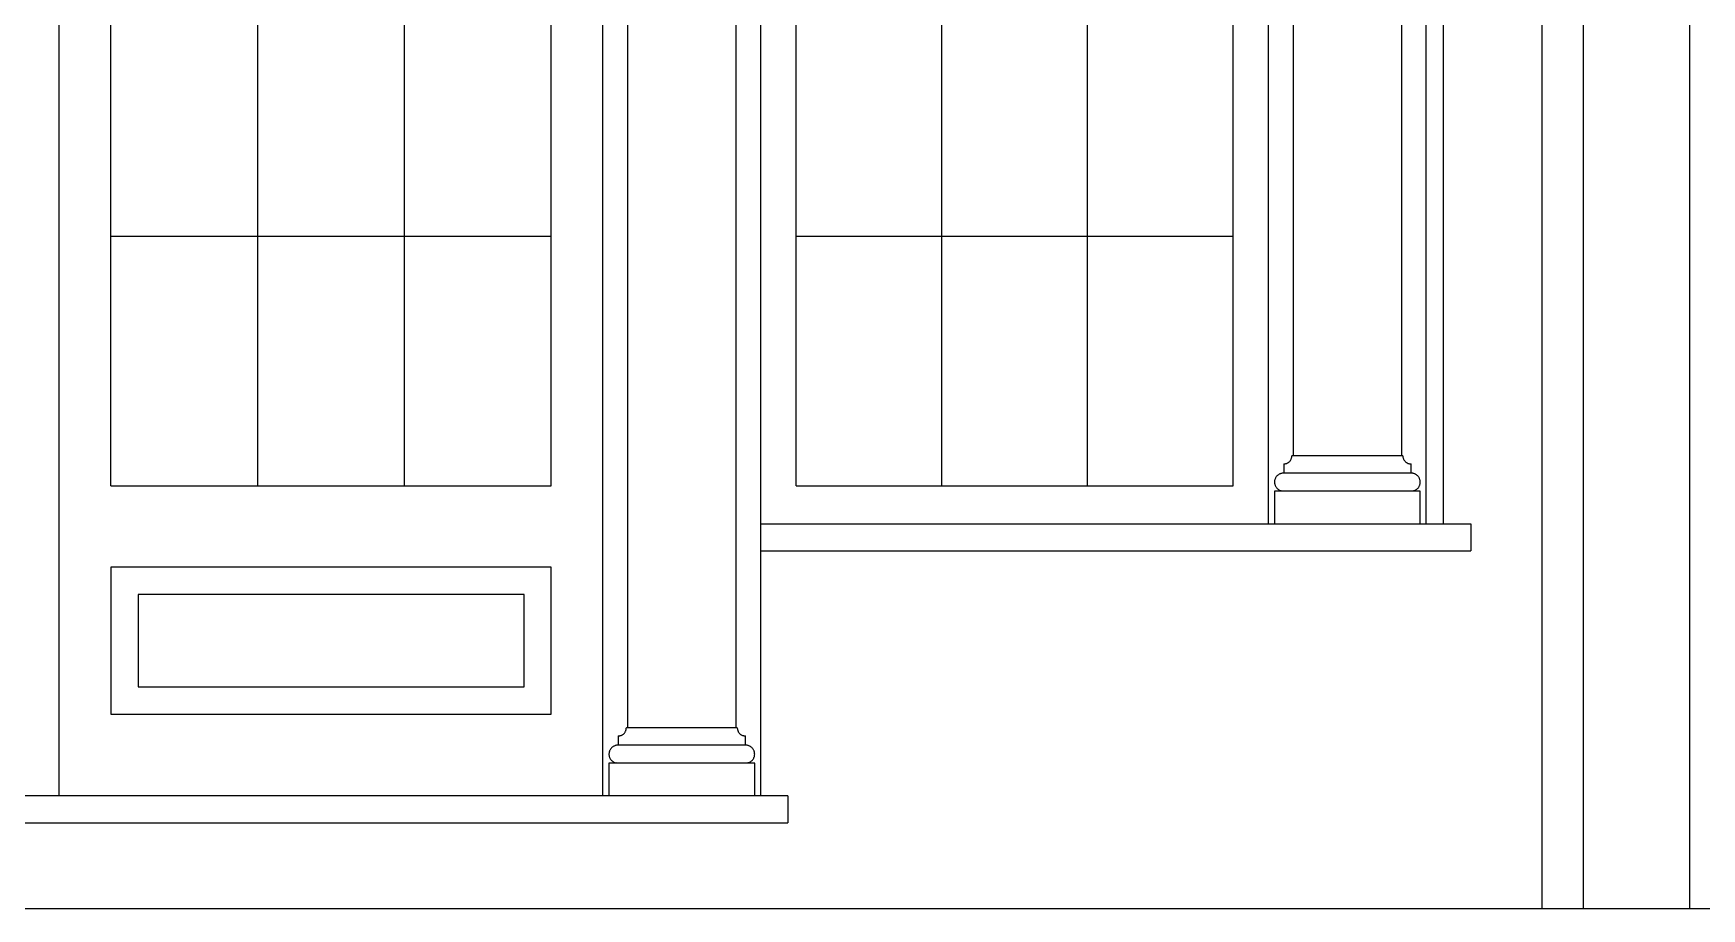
# Model space of a CAD drawing. Extents: x -71730 to 43516, y -8856 to 48457.
# Drawn here: x 2910 to 5978, y 3155 to 4764 of the extents above; entities that cross this region are included whole.
import ezdxf

# ---------------------------------------------------------------- set-up
doc = ezdxf.new("R2010")
doc.units = 0
doc.header["$MEASUREMENT"] = 0
doc.layers.get('0').update_dxf_attribs({"linetype": 'CONTINUOUS'})

msp = doc.modelspace()

# ---------------------------------------------------------------- linework, layer by layer
at = {"color": 95}
for p, q in [((2957.4, 3362.2), (2957.4, 5862.2)), ((3957.4, 3362.2), (3957.4, 5862.2)), ((4247.4, 3862.2), (4247.4, 5862.2)), ((5181.4, 3862.2), (5181.4, 5862.2)), ((5471.4, 3862.2), (5471.4, 5887.2)), ((5503.4, 3862.2), (5503.4, 5887.2)), ((5683.8, 5887.2), (5683.8, 3154.8)), ((5760, 5887.2), (5760, 3154.8)), ((5955.4, 5887.2), (5955.4, 3154.8)), ((4002.4, 5762.2), (4002.4, 3487.2)), ((4202.4, 3487.2), (4202.4, 5762.2)), ((5226.4, 5762.2), (5226.4, 3987.2)), ((5426.4, 3987.2), (5426.4, 5762.2)), ((3052.4, 4390.9), (3052.4, 4849.7)), ((3322.4, 4390.9), (3322.4, 4849.7)), ((3592.4, 4390.9), (3592.4, 4849.7)), ((3862.4, 4390.9), (3862.4, 4849.7)), ((4312.4, 4390.9), (4312.4, 4849.7)), ((4580.4, 4390.9), (4580.4, 4849.7)), ((4848.4, 4390.9), (4848.4, 4849.7)), ((5116.4, 4390.9), (5116.4, 4849.7)), ((3052.4, 3932.2), (3052.4, 4390.9)), ((3052.4, 4390.9), (3322.4, 4390.9)), ((3322.4, 3932.2), (3322.4, 4390.9)), ((3322.4, 4390.9), (3592.4, 4390.9)), ((3592.4, 3932.2), (3592.4, 4390.9)), ((3592.4, 4390.9), (3862.4, 4390.9)), ((3862.4, 3932.2), (3862.4, 4390.9)), ((4312.4, 4390.9), (4580.4, 4390.9)), ((4312.4, 3932.2), (4312.4, 4390.9)), ((4580.4, 3932.2), (4580.4, 4390.9)), ((4580.4, 4390.9), (4848.4, 4390.9)), ((4848.4, 3932.2), (4848.4, 4390.9)), ((4848.4, 4390.9), (5116.4, 4390.9)), ((5116.4, 3932.2), (5116.4, 4390.9)), ((5209.4, 3972.2), (5210.3, 3972.2)), ((5209.4, 3972.2), (5209.4, 3955.2)), ((5210.3, 3972.2), (5211.2, 3972.3)), ((5211.2, 3972.3), (5212.2, 3972.5)), ((5212.2, 3972.5), (5213.1, 3972.7)), ((5213.1, 3972.7), (5214, 3972.9)), ((5214, 3972.9), (5214.9, 3973.2)), ((5214.9, 3973.2), (5215.8, 3973.6)), ((5215.8, 3973.6), (5216.6, 3974)), ((5216.6, 3974), (5217.4, 3974.5)), ((5217.4, 3974.5), (5218.2, 3975.1)), ((5218.2, 3975.1), (5218.9, 3975.6)), ((5218.9, 3975.6), (5219.6, 3976.3)), ((5219.6, 3976.3), (5220.3, 3976.9)), ((5220.3, 3976.9), (5220.9, 3977.6)), ((5220.9, 3977.6), (5221.5, 3978.4)), ((5221.5, 3978.4), (5222, 3979.1)), ((5222, 3979.1), (5222.5, 3980)), ((5222.5, 3980), (5222.9, 3980.8)), ((5222.9, 3980.8), (5223.3, 3981.7)), ((5223.3, 3981.7), (5223.6, 3982.6)), ((5223.6, 3982.6), (5223.9, 3983.5)), ((5223.9, 3983.5), (5224.1, 3984.4)), ((5224.1, 3984.4), (5224.3, 3985.3)), ((5224.3, 3986.2), (5224.4, 3987.2)), ((5224.3, 3985.3), (5224.3, 3986.2)), ((5226.4, 3987.2), (5224.4, 3987.2)), ((5426.4, 3987.2), (5226.4, 3987.2)), ((5428.4, 3987.2), (5426.4, 3987.2)), ((5428.4, 3987.2), (5428.4, 3986.2)), ((5428.4, 3986.2), (5428.5, 3985.3)), ((5428.5, 3985.3), (5428.6, 3984.4)), ((5428.6, 3984.4), (5428.8, 3983.5)), ((5428.8, 3983.5), (5429.1, 3982.6)), ((5429.1, 3982.6), (5429.4, 3981.7)), ((5429.4, 3981.7), (5429.8, 3980.8)), ((5429.8, 3980.8), (5430.2, 3980)), ((5430.2, 3980), (5430.7, 3979.1)), ((5430.7, 3979.1), (5431.2, 3978.4)), ((5431.2, 3978.4), (5431.8, 3977.6)), ((5431.8, 3977.6), (5432.4, 3976.9)), ((5432.4, 3976.9), (5433.1, 3976.3)), ((5433.1, 3976.3), (5433.8, 3975.6)), ((5433.8, 3975.6), (5434.6, 3975.1)), ((5434.6, 3975.1), (5435.3, 3974.5)), ((5435.3, 3974.5), (5436.1, 3974)), ((5436.1, 3974), (5437, 3973.6)), ((5437, 3973.6), (5437.8, 3973.2)), ((5437.8, 3973.2), (5438.7, 3972.9)), ((5438.7, 3972.9), (5439.6, 3972.7)), ((5439.6, 3972.7), (5440.6, 3972.5)), ((5440.6, 3972.5), (5441.5, 3972.3)), ((5441.5, 3972.3), (5442.4, 3972.2)), ((5442.4, 3972.2), (5443.4, 3972.2)), ((5443.4, 3955.2), (5443.4, 3972.2)), ((3052.4, 3932.2), (3322.4, 3932.2)), ((3322.4, 3932.2), (3592.4, 3932.2)), ((3592.4, 3932.2), (3862.4, 3932.2)), ((4312.4, 3932.2), (4580.4, 3932.2)), ((4580.4, 3932.2), (4848.4, 3932.2)), ((4848.4, 3932.2), (5116.4, 3932.2)), ((5192.5, 3940.6), (5192.4, 3939.6)), ((5192.4, 3939.6), (5192.4, 3938.5)), ((5192.4, 3938.5), (5192.4, 3937.4)), ((5192.4, 3937.4), (5192.5, 3936.4)), ((5192.6, 3941.7), (5192.5, 3940.6)), ((5192.5, 3936.4), (5192.7, 3935.3)), ((5192.9, 3942.7), (5192.6, 3941.7)), ((5192.7, 3935.3), (5193, 3934.3)), ((5193.2, 3943.7), (5192.9, 3942.7)), ((5193, 3934.3), (5193.3, 3933.3)), ((5193.5, 3944.7), (5193.2, 3943.7)), ((5193.3, 3933.3), (5193.7, 3932.3)), ((5193.9, 3945.7), (5193.5, 3944.7)), ((5193.7, 3932.3), (5194.1, 3931.3)), ((5194.4, 3946.7), (5193.9, 3945.7)), ((5194.1, 3931.3), (5194.6, 3930.4)), ((5195, 3947.6), (5194.4, 3946.7)), ((5194.6, 3930.4), (5195.2, 3929.5)), ((5195.6, 3948.5), (5195, 3947.6)), ((5195.2, 3929.5), (5195.8, 3928.6)), ((5196.2, 3949.3), (5195.6, 3948.5)), ((5195.8, 3928.6), (5196.5, 3927.8)), ((5196.9, 3950.1), (5196.2, 3949.3)), ((5196.5, 3927.8), (5197.2, 3927)), ((5197.7, 3950.8), (5196.9, 3950.1)), ((5197.2, 3927), (5198, 3926.3)), ((5198.5, 3951.5), (5197.7, 3950.8)), ((5199.4, 3952.2), (5198.5, 3951.5)), ((5200.2, 3952.8), (5199.4, 3952.2)), ((5201.2, 3953.3), (5200.2, 3952.8)), ((5202.1, 3953.7), (5201.2, 3953.3)), ((5203.1, 3954.2), (5202.1, 3953.7)), ((5204.1, 3954.5), (5203.1, 3954.2)), ((5205.1, 3954.8), (5204.1, 3954.5)), ((5206.2, 3955), (5205.1, 3954.8)), ((5207.2, 3955.1), (5206.2, 3955)), ((5208.3, 3955.2), (5207.2, 3955.1)), ((5209.4, 3955.2), (5208.3, 3955.2)), ((5443.4, 3955.2), (5209.4, 3955.2)), ((5444.4, 3955.2), (5443.4, 3955.2)), ((5445.5, 3955.1), (5444.4, 3955.2)), ((5446.5, 3955), (5445.5, 3955.1)), ((5447.6, 3954.8), (5446.5, 3955)), ((5448.6, 3954.5), (5447.6, 3954.8)), ((5449.6, 3954.2), (5448.6, 3954.5)), ((5450.6, 3953.7), (5449.6, 3954.2)), ((5451.6, 3953.3), (5450.6, 3953.7)), ((5452.5, 3952.8), (5451.6, 3953.3)), ((5453.4, 3952.2), (5452.5, 3952.8)), ((5454.2, 3951.5), (5453.4, 3952.2)), ((5455, 3950.8), (5454.2, 3951.5)), ((5454.8, 3926.3), (5455.5, 3927)), ((5455.8, 3950.1), (5455, 3950.8)), ((5455.5, 3927), (5456.3, 3927.8)), ((5456.5, 3949.3), (5455.8, 3950.1)), ((5456.3, 3927.8), (5457, 3928.6)), ((5457.2, 3948.5), (5456.5, 3949.3)), ((5457, 3928.6), (5457.6, 3929.5)), ((5457.8, 3947.6), (5457.2, 3948.5)), ((5457.6, 3929.5), (5458.1, 3930.4)), ((5458.3, 3946.7), (5457.8, 3947.6)), ((5458.1, 3930.4), (5458.6, 3931.3)), ((5458.8, 3945.7), (5458.3, 3946.7)), ((5458.6, 3931.3), (5459.1, 3932.3)), ((5459.2, 3944.7), (5458.8, 3945.7)), ((5459.1, 3932.3), (5459.5, 3933.3)), ((5459.6, 3943.7), (5459.2, 3944.7)), ((5459.5, 3933.3), (5459.8, 3934.3)), ((5459.9, 3942.7), (5459.6, 3943.7)), ((5459.8, 3934.3), (5460, 3935.3)), ((5460.1, 3941.7), (5459.9, 3942.7)), ((5460, 3935.3), (5460.2, 3936.4)), ((5460.3, 3940.6), (5460.1, 3941.7)), ((5460.2, 3936.4), (5460.3, 3937.4)), ((5460.3, 3939.6), (5460.3, 3940.6)), ((5460.4, 3938.5), (5460.3, 3939.6)), ((5460.3, 3937.4), (5460.4, 3938.5)), ((5205.5, 3922.5), (5192.4, 3922.2)), ((5192.4, 3922.2), (5192.4, 3862.2)), ((5460.4, 3922.2), (5192.4, 3922.2)), ((5198, 3926.3), (5198.8, 3925.6)), ((5198.8, 3925.6), (5199.6, 3925)), ((5199.6, 3925), (5200.5, 3924.4)), ((5200.5, 3924.4), (5201.5, 3923.9)), ((5201.5, 3923.9), (5202.4, 3923.5)), ((5202.4, 3923.5), (5203.4, 3923.1)), ((5203.4, 3923.1), (5204.5, 3922.8)), ((5204.5, 3922.8), (5205.5, 3922.5)), ((5205.5, 3922.5), (5447.2, 3922.5)), ((5447.2, 3922.5), (5448.3, 3922.8)), ((5460.4, 3922.2), (5447.2, 3922.5)), ((5448.3, 3922.8), (5449.3, 3923.1)), ((5449.3, 3923.1), (5450.3, 3923.5)), ((5450.3, 3923.5), (5451.3, 3923.9)), ((5451.3, 3923.9), (5452.2, 3924.4)), ((5452.2, 3924.4), (5453.1, 3925)), ((5453.1, 3925), (5454, 3925.6)), ((5454, 3925.6), (5454.8, 3926.3)), ((5460.4, 3862.2), (5460.4, 3922.2)), ((4247.4, 3812.2), (4247.4, 3862.2)), ((4247.4, 3862.2), (5181.4, 3862.2)), ((5181.4, 3862.2), (5192.4, 3862.2)), ((5192.4, 3862.2), (5460.4, 3862.2)), ((5460.4, 3862.2), (5471.4, 3862.2)), ((5471.4, 3862.2), (5503.4, 3862.2)), ((5503.4, 3862.2), (5553.4, 3862.2)), ((5553.4, 3862.2), (5553.4, 3812.2)), ((4247.4, 3812.2), (5553.4, 3812.2)), ((4247.4, 3362.2), (4247.4, 3812.2)), ((3862.4, 3782.2), (3052.4, 3782.2)), ((3052.4, 3782.2), (3052.4, 3512.2)), ((3862.4, 3512.2), (3862.4, 3782.2)), ((3812.4, 3732.2), (3102.4, 3732.2)), ((3102.4, 3732.2), (3102.4, 3562.2)), ((3812.4, 3562.2), (3812.4, 3732.2)), ((3102.4, 3562.2), (3812.4, 3562.2)), ((3052.4, 3512.2), (3862.4, 3512.2)), ((3985.4, 3472.2), (3986.3, 3472.2)), ((3985.4, 3472.2), (3985.4, 3455.2)), ((3986.3, 3472.2), (3987.2, 3472.3)), ((3987.2, 3472.3), (3988.2, 3472.5)), ((3988.2, 3472.5), (3989.1, 3472.7)), ((3989.1, 3472.7), (3990, 3472.9)), ((3990, 3472.9), (3990.9, 3473.2)), ((3990.9, 3473.2), (3991.8, 3473.6)), ((3991.8, 3473.6), (3992.6, 3474)), ((3992.6, 3474), (3993.4, 3474.5)), ((3993.4, 3474.5), (3994.2, 3475.1)), ((3994.2, 3475.1), (3994.9, 3475.6)), ((3994.9, 3475.6), (3995.6, 3476.3)), ((3995.6, 3476.3), (3996.3, 3476.9)), ((3996.3, 3476.9), (3996.9, 3477.6)), ((3996.9, 3477.6), (3997.5, 3478.4)), ((3997.5, 3478.4), (3998, 3479.1)), ((3998, 3479.1), (3998.5, 3480)), ((3998.5, 3480), (3998.9, 3480.8)), ((3998.9, 3480.8), (3999.3, 3481.7)), ((3999.3, 3481.7), (3999.6, 3482.6)), ((3999.6, 3482.6), (3999.9, 3483.5)), ((3999.9, 3483.5), (4000.1, 3484.4)), ((4000.1, 3484.4), (4000.3, 3485.3)), ((4000.3, 3486.2), (4000.4, 3487.2)), ((4000.3, 3485.3), (4000.3, 3486.2)), ((4002.4, 3487.2), (4000.4, 3487.2)), ((4202.4, 3487.2), (4002.4, 3487.2)), ((4204.4, 3487.2), (4202.4, 3487.2)), ((4204.4, 3487.2), (4204.4, 3486.2)), ((4204.4, 3486.2), (4204.5, 3485.3)), ((4204.5, 3485.3), (4204.6, 3484.4)), ((4204.6, 3484.4), (4204.8, 3483.5)), ((4204.8, 3483.5), (4205.1, 3482.6)), ((4205.1, 3482.6), (4205.4, 3481.7)), ((4205.4, 3481.7), (4205.8, 3480.8)), ((4205.8, 3480.8), (4206.2, 3480)), ((4206.2, 3480), (4206.7, 3479.1)), ((4206.7, 3479.1), (4207.2, 3478.4)), ((4207.2, 3478.4), (4207.8, 3477.6)), ((4207.8, 3477.6), (4208.4, 3476.9)), ((4208.4, 3476.9), (4209.1, 3476.3)), ((4209.1, 3476.3), (4209.8, 3475.6)), ((4209.8, 3475.6), (4210.6, 3475.1)), ((4210.6, 3475.1), (4211.3, 3474.5)), ((4211.3, 3474.5), (4212.1, 3474)), ((4212.1, 3474), (4213, 3473.6)), ((4213, 3473.6), (4213.8, 3473.2)), ((4213.8, 3473.2), (4214.7, 3472.9)), ((4214.7, 3472.9), (4215.6, 3472.7)), ((4215.6, 3472.7), (4216.6, 3472.5)), ((4216.6, 3472.5), (4217.5, 3472.3)), ((4217.5, 3472.3), (4218.4, 3472.2)), ((4218.4, 3472.2), (4219.4, 3472.2)), ((4219.4, 3455.2), (4219.4, 3472.2)), ((3968.5, 3440.6), (3968.4, 3439.6)), ((3968.4, 3439.6), (3968.4, 3438.5)), ((3968.4, 3438.5), (3968.4, 3437.4)), ((3968.4, 3437.4), (3968.5, 3436.4)), ((3968.6, 3441.7), (3968.5, 3440.6)), ((3968.5, 3436.4), (3968.7, 3435.3)), ((3968.9, 3442.7), (3968.6, 3441.7)), ((3969.2, 3443.7), (3968.9, 3442.7)), ((3969.5, 3444.7), (3969.2, 3443.7)), ((3969.9, 3445.7), (3969.5, 3444.7)), ((3970.4, 3446.7), (3969.9, 3445.7)), ((3971, 3447.6), (3970.4, 3446.7)), ((3971.6, 3448.5), (3971, 3447.6)), ((3972.2, 3449.3), (3971.6, 3448.5)), ((3972.9, 3450.1), (3972.2, 3449.3)), ((3973.7, 3450.8), (3972.9, 3450.1)), ((3974.5, 3451.5), (3973.7, 3450.8)), ((3975.4, 3452.2), (3974.5, 3451.5)), ((3976.2, 3452.8), (3975.4, 3452.2)), ((3977.2, 3453.3), (3976.2, 3452.8)), ((3978.1, 3453.7), (3977.2, 3453.3)), ((3979.1, 3454.2), (3978.1, 3453.7)), ((3980.1, 3454.5), (3979.1, 3454.2)), ((3981.1, 3454.8), (3980.1, 3454.5)), ((3982.2, 3455), (3981.1, 3454.8)), ((3983.2, 3455.1), (3982.2, 3455)), ((3984.3, 3455.2), (3983.2, 3455.1)), ((3985.4, 3455.2), (3984.3, 3455.2)), ((4219.4, 3455.2), (3985.4, 3455.2)), ((4220.4, 3455.2), (4219.4, 3455.2)), ((4221.5, 3455.1), (4220.4, 3455.2)), ((4222.5, 3455), (4221.5, 3455.1)), ((4223.6, 3454.8), (4222.5, 3455)), ((4224.6, 3454.5), (4223.6, 3454.8)), ((4225.6, 3454.2), (4224.6, 3454.5)), ((4226.6, 3453.7), (4225.6, 3454.2)), ((4227.6, 3453.3), (4226.6, 3453.7)), ((4228.5, 3452.8), (4227.6, 3453.3)), ((4229.4, 3452.2), (4228.5, 3452.8)), ((4230.2, 3451.5), (4229.4, 3452.2)), ((4231, 3450.8), (4230.2, 3451.5)), ((4231.8, 3450.1), (4231, 3450.8)), ((4232.5, 3449.3), (4231.8, 3450.1)), ((4233.2, 3448.5), (4232.5, 3449.3)), ((4233.8, 3447.6), (4233.2, 3448.5)), ((4234.3, 3446.7), (4233.8, 3447.6)), ((4234.8, 3445.7), (4234.3, 3446.7)), ((4235.2, 3444.7), (4234.8, 3445.7)), ((4235.6, 3443.7), (4235.2, 3444.7)), ((4235.9, 3442.7), (4235.6, 3443.7)), ((4236.1, 3441.7), (4235.9, 3442.7)), ((4236, 3435.3), (4236.2, 3436.4)), ((4236.3, 3440.6), (4236.1, 3441.7)), ((4236.2, 3436.4), (4236.3, 3437.4)), ((4236.3, 3439.6), (4236.3, 3440.6)), ((4236.4, 3438.5), (4236.3, 3439.6)), ((4236.3, 3437.4), (4236.4, 3438.5)), ((3981.5, 3422.5), (3968.4, 3422.2)), ((3968.4, 3422.2), (3968.4, 3362.2)), ((4236.4, 3422.2), (3968.4, 3422.2)), ((3968.7, 3435.3), (3969, 3434.3)), ((3969, 3434.3), (3969.3, 3433.3)), ((3969.3, 3433.3), (3969.7, 3432.3)), ((3969.7, 3432.3), (3970.1, 3431.3)), ((3970.1, 3431.3), (3970.6, 3430.4)), ((3970.6, 3430.4), (3971.2, 3429.5)), ((3971.2, 3429.5), (3971.8, 3428.6)), ((3971.8, 3428.6), (3972.5, 3427.8)), ((3972.5, 3427.8), (3973.2, 3427)), ((3973.2, 3427), (3974, 3426.3)), ((3974, 3426.3), (3974.8, 3425.6)), ((3974.8, 3425.6), (3975.6, 3425)), ((3975.6, 3425), (3976.5, 3424.4)), ((3976.5, 3424.4), (3977.5, 3423.9)), ((3977.5, 3423.9), (3978.4, 3423.5)), ((3978.4, 3423.5), (3979.4, 3423.1)), ((3979.4, 3423.1), (3980.5, 3422.8)), ((3980.5, 3422.8), (3981.5, 3422.5)), ((3981.5, 3422.5), (4223.2, 3422.5)), ((4223.2, 3422.5), (4224.3, 3422.8)), ((4236.4, 3422.2), (4223.2, 3422.5)), ((4224.3, 3422.8), (4225.3, 3423.1)), ((4225.3, 3423.1), (4226.3, 3423.5)), ((4226.3, 3423.5), (4227.3, 3423.9)), ((4227.3, 3423.9), (4228.2, 3424.4)), ((4228.2, 3424.4), (4229.1, 3425)), ((4229.1, 3425), (4230, 3425.6)), ((4230, 3425.6), (4230.8, 3426.3)), ((4230.8, 3426.3), (4231.5, 3427)), ((4231.5, 3427), (4232.3, 3427.8)), ((4232.3, 3427.8), (4233, 3428.6)), ((4233, 3428.6), (4233.6, 3429.5)), ((4233.6, 3429.5), (4234.1, 3430.4)), ((4234.1, 3430.4), (4234.6, 3431.3)), ((4234.6, 3431.3), (4235.1, 3432.3)), ((4235.1, 3432.3), (4235.5, 3433.3)), ((4235.5, 3433.3), (4235.8, 3434.3)), ((4235.8, 3434.3), (4236, 3435.3)), ((4236.4, 3362.2), (4236.4, 3422.2)), ((2957.4, 3362.2), (1957.4, 3362.2)), ((3957.4, 3362.2), (2957.4, 3362.2)), ((3968.4, 3362.2), (3957.4, 3362.2)), ((4236.4, 3362.2), (3968.4, 3362.2)), ((4247.4, 3362.2), (4236.4, 3362.2)), ((4297.4, 3362.2), (4247.4, 3362.2)), ((4297.4, 3362.2), (4297.4, 3312.2)), ((617.4, 3312.2), (4297.4, 3312.2)), ((894.4, 3154.8), (5683.8, 3154.8)), ((5683.8, 3154.8), (5760, 3154.8)), ((5760, 3154.8), (5955.4, 3154.8)), ((5955.4, 3154.8), (6000.3, 3154.8))]:
    msp.add_line(p, q, dxfattribs=at)

doc.saveas('drawing.dxf')
